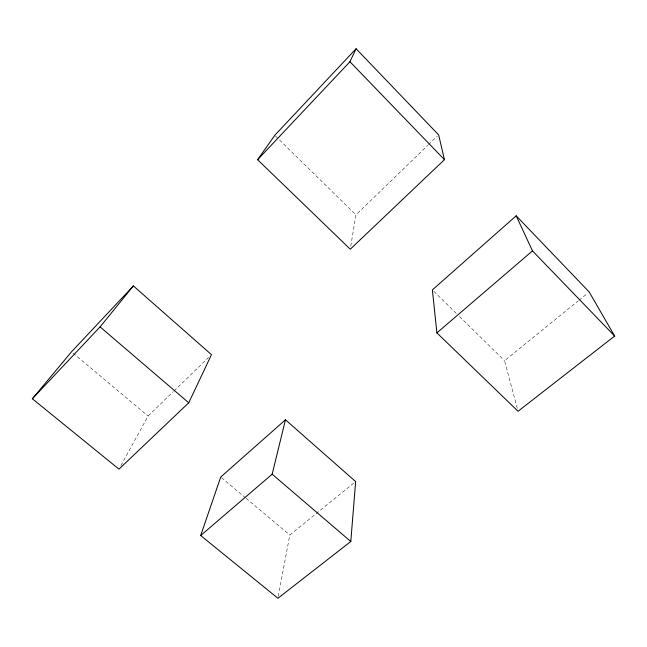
<?xml version="1.0" encoding="UTF-8"?>
<svg xmlns="http://www.w3.org/2000/svg" width="647" height="647" viewBox="0 0 647 647"><rect width="100%" height="100%" fill="white"/><g stroke="black" fill="none" stroke-linecap="round" stroke-linejoin="round"><path stroke-width="0.49" stroke-dasharray="3.23 2.43" d="M350.755 246.272L355.915 214.909L427.74 145.397M278.283 596.291L289.799 534.996L354.071 482.832M120.908 465.597L148.066 416.053L173.291 391.637M174.011 390.942L208.609 357.467M428.468 144.693L437.17 136.266M517.276 408.346L504.547 360.694L578.224 300.895M579.008 300.265L587.63 293.261M73.062 353.1L148.066 416.053M221.5 477.68L245.294 497.648M246.054 498.287L289.799 534.996M275.493 136.032L355.915 214.909M433.805 291.304L456.669 313.73M459.532 316.537L504.547 360.694"/><path stroke-width="0.97" d="M350.795 541.515L355.64 481.562L285.464 419.798L220.732 477.033L200.683 535.53L277.911 598.273L350.795 541.515L272.169 474.202L285.464 419.798M188.746 402.79L211.488 354.677L133.379 285.917L71.518 351.798L32.35 398.77L118.967 469.14L188.746 402.79L100.083 326.889L32.35 398.77M257.611 159.712L349.938 61.732L356.085 48.727L438.626 134.859L444.449 159.672L350.27 249.216L257.611 159.712L274.773 135.328L356.085 48.727M100.083 326.889L133.379 285.917M516.185 215.799L432.374 289.905L436.895 332.882L518.053 411.266L614.65 336.044L589.199 291.991L516.185 215.799L532.473 250.882L614.65 336.044M200.683 535.53L272.169 474.202M436.895 332.882L532.473 250.882M349.938 61.732L444.449 159.672"/></g></svg>
